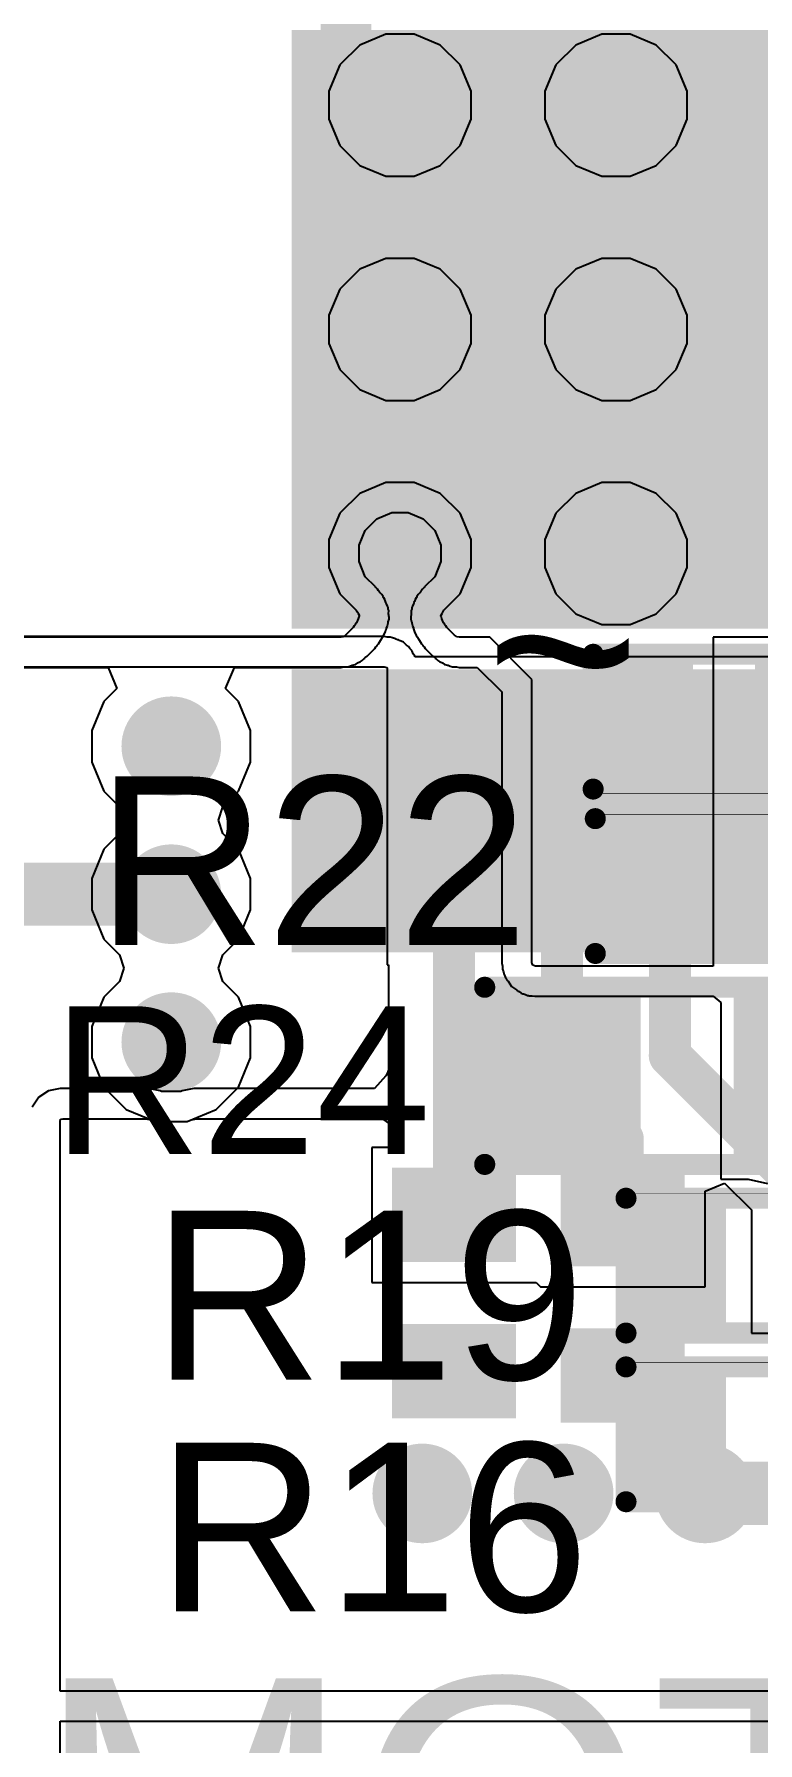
# Model space of a CAD drawing. Header units: millimetres. Extents: x -1.7 to 76.1, y -1.1 to 50.5.
# Drawn here: x 5.08 to 9.44, y 5.31 to 15.6 of the extents above; entities that cross this region are included whole.
import ezdxf

# ---------------------------------------------------------------- set-up
doc = ezdxf.new("R2010")
doc.units = ezdxf.units.MM
for name, color, linetype in [('BottomLayer', 5, 'Continuous'), ('BottomPaste', 16, 'Continuous'), ('BottomSolder', 6, 'Continuous'), ('MultiLayer', 9, 'Continuous'), ('PadHoleLayer', 156, 'Continuous'), ('TopLayer', 1, 'Continuous'), ('TopOverlay', 2, 'Continuous'), ('TopPaste', 8, 'Continuous'), ('TopSolder', 216, 'Continuous'), ('ViaHoleLayer', 16, 'Continuous')]:
    doc.layers.add(name, color=color, linetype=linetype)
doc.styles.add('Arial', font='', dxfattribs={"height": 0.2})
doc.styles.get('Arial').set_extended_font_data('Arial')

# ---------------------------------------------------------------- blocks, each defined once
blk = doc.blocks.new('R___0402_B_144')
at = {"layer": 'BottomLayer'}
for points in [[(-0.241, 0.318), (-0.241, -0.318), (-0.699, -0.318), (-0.699, 0.318)], [(0.699, 0.318), (0.699, -0.318), (0.241, -0.318), (0.241, 0.318)]]:
    blk.add_hatch(color=5, dxfattribs=at).paths.add_polyline_path(points)
at = {"layer": 'BottomPaste'}
for points in [[(-0.241, 0.318), (-0.241, -0.318), (-0.699, -0.318), (-0.699, 0.318)], [(0.699, 0.318), (0.699, -0.318), (0.241, -0.318), (0.241, 0.318)]]:
    blk.add_hatch(color=16, dxfattribs=at).paths.add_polyline_path(points)
at = {"layer": 'BottomSolder'}
for points in [[(-0.186, 0.373), (-0.186, -0.373), (-0.754, -0.373), (-0.754, 0.373)], [(0.754, 0.373), (0.754, -0.373), (0.186, -0.373), (0.186, 0.373)]]:
    blk.add_hatch(color=6, dxfattribs=at).paths.add_polyline_path(points)
blk = doc.blocks.new('R___0402_145')
at = {"layer": 'TopLayer'}
for points in [[(-0.699, -0.318), (-0.699, 0.318), (-0.241, 0.318), (-0.241, -0.318)], [(0.241, -0.318), (0.241, 0.318), (0.699, 0.318), (0.699, -0.318)]]:
    blk.add_hatch(color=1, dxfattribs=at).paths.add_polyline_path(points)
at = {"layer": 'TopPaste'}
for points in [[(-0.699, -0.318), (-0.699, 0.318), (-0.241, 0.318), (-0.241, -0.318)], [(0.241, -0.318), (0.241, 0.318), (0.699, 0.318), (0.699, -0.318)]]:
    blk.add_hatch(color=8, dxfattribs=at).paths.add_polyline_path(points)
at = {"layer": 'TopSolder'}
for points in [[(-0.754, -0.373), (-0.754, 0.373), (-0.186, 0.373), (-0.186, -0.373)], [(0.186, -0.373), (0.186, 0.373), (0.754, 0.373), (0.754, -0.373)]]:
    blk.add_hatch(color=216, dxfattribs=at).paths.add_polyline_path(points)
at = {"layer": 'TopOverlay'}
for points, const_width in [([(0.787, 0.406), (-0.787, 0.406)], 0.127), ([(-0.787, 0.406), (-0.787, -0.406)], 0.127), ([(0.787, 0.406), (0.787, -0.406)], 0.127), ([(0.787, -0.406), (-0.787, -0.406)], 0.127), ([(0.813, -0.432), (-0.813, -0.432)], 0.00323)]:
    blk.add_lwpolyline(points, dxfattribs=dict(at, const_width=const_width))
for points, const_width in [([(-0.819, 0.406, 1), (-0.756, 0.406, 1)], 0.0635), ([(-0.819, 0.406, 1), (-0.756, 0.406, 1)], 0.0635), ([(0.756, 0.406, 1), (0.819, 0.406, 1)], 0.0635), ([(0.756, 0.406, 1), (0.819, 0.406, 1)], 0.0635), ([(-0.819, -0.406, 1), (-0.756, -0.406, 1)], 0.0635), ([(-0.819, -0.406, 1), (-0.756, -0.406, 1)], 0.0635), ([(0.756, -0.406, 1), (0.819, -0.406, 1)], 0.0635), ([(0.756, -0.406, 1), (0.819, -0.406, 1)], 0.0635), ([(-0.814, -0.432, 1), (-0.812, -0.432, 1)], 0.00161), ([(0.812, -0.432, 1), (0.814, -0.432, 1)], 0.00161)]:
    blk.add_lwpolyline(points, format="xyb", close=True, dxfattribs=dict(at, const_width=const_width))
blk = doc.blocks.new('R___0402_B_146')
at = {"layer": 'BottomLayer'}
for points in [[(-0.241, 0.318), (-0.241, -0.318), (-0.699, -0.318), (-0.699, 0.318)], [(0.699, 0.318), (0.699, -0.318), (0.241, -0.318), (0.241, 0.318)]]:
    blk.add_hatch(color=5, dxfattribs=at).paths.add_polyline_path(points)
at = {"layer": 'BottomPaste'}
for points in [[(-0.241, 0.318), (-0.241, -0.318), (-0.699, -0.318), (-0.699, 0.318)], [(0.699, 0.318), (0.699, -0.318), (0.241, -0.318), (0.241, 0.318)]]:
    blk.add_hatch(color=16, dxfattribs=at).paths.add_polyline_path(points)
at = {"layer": 'BottomSolder'}
for points in [[(-0.186, 0.373), (-0.186, -0.373), (-0.754, -0.373), (-0.754, 0.373)], [(0.754, 0.373), (0.754, -0.373), (0.186, -0.373), (0.186, 0.373)]]:
    blk.add_hatch(color=6, dxfattribs=at).paths.add_polyline_path(points)
blk = doc.blocks.new('R___0402_148')
at = {"layer": 'TopLayer'}
for points in [[(-0.699, -0.318), (-0.699, 0.318), (-0.241, 0.318), (-0.241, -0.318)], [(0.241, -0.318), (0.241, 0.318), (0.699, 0.318), (0.699, -0.318)]]:
    blk.add_hatch(color=1, dxfattribs=at).paths.add_polyline_path(points)
at = {"layer": 'TopPaste'}
for points in [[(-0.699, -0.318), (-0.699, 0.318), (-0.241, 0.318), (-0.241, -0.318)], [(0.241, -0.318), (0.241, 0.318), (0.699, 0.318), (0.699, -0.318)]]:
    blk.add_hatch(color=8, dxfattribs=at).paths.add_polyline_path(points)
at = {"layer": 'TopSolder'}
for points in [[(-0.754, -0.373), (-0.754, 0.373), (-0.186, 0.373), (-0.186, -0.373)], [(0.186, -0.373), (0.186, 0.373), (0.754, 0.373), (0.754, -0.373)]]:
    blk.add_hatch(color=216, dxfattribs=at).paths.add_polyline_path(points)
at = {"layer": 'TopOverlay'}
for points, const_width in [([(0.787, 0.406), (-0.787, 0.406)], 0.127), ([(-0.787, 0.406), (-0.787, -0.406)], 0.127), ([(0.787, 0.406), (0.787, -0.406)], 0.127), ([(0.787, -0.406), (-0.787, -0.406)], 0.127), ([(0.813, -0.432), (-0.813, -0.432)], 0.00323)]:
    blk.add_lwpolyline(points, dxfattribs=dict(at, const_width=const_width))
for points, const_width in [([(-0.819, 0.406, 1), (-0.756, 0.406, 1)], 0.0635), ([(-0.819, 0.406, 1), (-0.756, 0.406, 1)], 0.0635), ([(0.756, 0.406, 1), (0.819, 0.406, 1)], 0.0635), ([(0.756, 0.406, 1), (0.819, 0.406, 1)], 0.0635), ([(-0.819, -0.406, 1), (-0.756, -0.406, 1)], 0.0635), ([(-0.819, -0.406, 1), (-0.756, -0.406, 1)], 0.0635), ([(0.756, -0.406, 1), (0.819, -0.406, 1)], 0.0635), ([(0.756, -0.406, 1), (0.819, -0.406, 1)], 0.0635), ([(-0.814, -0.432, 1), (-0.812, -0.432, 1)], 0.00161), ([(0.812, -0.432, 1), (0.814, -0.432, 1)], 0.00161)]:
    blk.add_lwpolyline(points, format="xyb", close=True, dxfattribs=dict(at, const_width=const_width))
blk = doc.blocks.new('R___0402_151')
at = {"layer": 'TopLayer'}
for points in [[(-0.699, -0.318), (-0.699, 0.318), (-0.241, 0.318), (-0.241, -0.318)], [(0.241, -0.318), (0.241, 0.318), (0.699, 0.318), (0.699, -0.318)]]:
    blk.add_hatch(color=1, dxfattribs=at).paths.add_polyline_path(points)
at = {"layer": 'TopPaste'}
for points in [[(-0.699, -0.318), (-0.699, 0.318), (-0.241, 0.318), (-0.241, -0.318)], [(0.241, -0.318), (0.241, 0.318), (0.699, 0.318), (0.699, -0.318)]]:
    blk.add_hatch(color=8, dxfattribs=at).paths.add_polyline_path(points)
at = {"layer": 'TopSolder'}
for points in [[(-0.754, -0.373), (-0.754, 0.373), (-0.186, 0.373), (-0.186, -0.373)], [(0.186, -0.373), (0.186, 0.373), (0.754, 0.373), (0.754, -0.373)]]:
    blk.add_hatch(color=216, dxfattribs=at).paths.add_polyline_path(points)
at = {"layer": 'TopOverlay'}
for points, const_width in [([(-0.787, 0.406), (-0.787, -0.406)], 0.127), ([(0.787, 0.406), (-0.787, 0.406)], 0.127), ([(0.787, 0.406), (0.787, -0.406)], 0.127), ([(0.787, -0.406), (-0.787, -0.406)], 0.127), ([(0.813, -0.432), (-0.813, -0.432)], 0.00323)]:
    blk.add_lwpolyline(points, dxfattribs=dict(at, const_width=const_width))
for points, const_width in [([(-0.819, 0.406, 1), (-0.756, 0.406, 1)], 0.0635), ([(-0.819, 0.406, 1), (-0.756, 0.406, 1)], 0.0635), ([(0.756, 0.406, 1), (0.819, 0.406, 1)], 0.0635), ([(0.756, 0.406, 1), (0.819, 0.406, 1)], 0.0635), ([(-0.819, -0.406, 1), (-0.756, -0.406, 1)], 0.0635), ([(-0.819, -0.406, 1), (-0.756, -0.406, 1)], 0.0635), ([(0.756, -0.406, 1), (0.819, -0.406, 1)], 0.0635), ([(0.756, -0.406, 1), (0.819, -0.406, 1)], 0.0635), ([(-0.814, -0.432, 1), (-0.812, -0.432, 1)], 0.00161), ([(0.812, -0.432, 1), (0.814, -0.432, 1)], 0.00161)]:
    blk.add_lwpolyline(points, format="xyb", close=True, dxfattribs=dict(at, const_width=const_width))
blk = doc.blocks.new('R___0603_153')
at = {"layer": 'TopLayer'}
for points in [[(-0.381, 0.4445), (-0.381, -0.4445), (-1.143, -0.4445), (-1.143, 0.4445)], [(1.143, 0.4445), (1.143, -0.4445), (0.381, -0.4445), (0.381, 0.4445)]]:
    blk.add_hatch(color=1, dxfattribs=at).paths.add_polyline_path(points)
at = {"layer": 'TopPaste'}
for points in [[(-0.381, 0.4445), (-0.381, -0.4445), (-1.143, -0.4445), (-1.143, 0.4445)], [(1.143, 0.4445), (1.143, -0.4445), (0.381, -0.4445), (0.381, 0.4445)]]:
    blk.add_hatch(color=8, dxfattribs=at).paths.add_polyline_path(points)
at = {"layer": 'TopSolder'}
for points in [[(-0.2794, 0.5461), (-0.2794, -0.5461), (-1.2446, -0.5461), (-1.2446, 0.5461)], [(1.2446, 0.5461), (1.2446, -0.5461), (0.2794, -0.5461), (0.2794, 0.5461)]]:
    blk.add_hatch(color=216, dxfattribs=at).paths.add_polyline_path(points)
at = {"layer": 'TopOverlay', "const_width": 0.127}
for points in [[(-1.2192, -0.5334), (-1.2192, 0.5334)], [(-1.2192, 0.5334), (1.2192, 0.5334)], [(1.2192, -0.5334), (1.2192, 0.5334)], [(-1.2192, -0.5334), (1.2192, -0.5334)]]:
    blk.add_lwpolyline(points, dxfattribs=at)
at = {"layer": 'TopOverlay', "const_width": 0.0635}
for points in [[(-1.25095, 0.5334, 1), (-1.18745, 0.5334, 1)], [(-1.25095, 0.5334, 1), (-1.18745, 0.5334, 1)], [(1.18745, 0.5334, 1), (1.25095, 0.5334, 1)], [(1.18745, 0.5334, 1), (1.25095, 0.5334, 1)], [(-1.25095, -0.5334, 1), (-1.18745, -0.5334, 1)], [(-1.25095, -0.5334, 1), (-1.18745, -0.5334, 1)], [(1.18745, -0.5334, 1), (1.25095, -0.5334, 1)], [(1.18745, -0.5334, 1), (1.25095, -0.5334, 1)]]:
    blk.add_lwpolyline(points, format="xyb", close=True, dxfattribs=at)
blk = doc.blocks.new('R___0402_177')
at = {"layer": 'TopLayer'}
for points in [[(-0.699, -0.318), (-0.699, 0.318), (-0.241, 0.318), (-0.241, -0.318)], [(0.241, -0.318), (0.241, 0.318), (0.699, 0.318), (0.699, -0.318)]]:
    blk.add_hatch(color=1, dxfattribs=at).paths.add_polyline_path(points)
at = {"layer": 'TopPaste'}
for points in [[(-0.699, -0.318), (-0.699, 0.318), (-0.241, 0.318), (-0.241, -0.318)], [(0.241, -0.318), (0.241, 0.318), (0.699, 0.318), (0.699, -0.318)]]:
    blk.add_hatch(color=8, dxfattribs=at).paths.add_polyline_path(points)
at = {"layer": 'TopSolder'}
for points in [[(-0.754, -0.373), (-0.754, 0.373), (-0.186, 0.373), (-0.186, -0.373)], [(0.186, -0.373), (0.186, 0.373), (0.754, 0.373), (0.754, -0.373)]]:
    blk.add_hatch(color=216, dxfattribs=at).paths.add_polyline_path(points)
at = {"layer": 'TopOverlay'}
for points, const_width in [([(-0.787, 0.406), (0.787, 0.406)], 0.127), ([(-0.787, -0.406), (-0.787, 0.406)], 0.127), ([(0.787, -0.406), (0.787, 0.406)], 0.127), ([(-0.787, -0.406), (0.787, -0.406)], 0.127), ([(-0.813, -0.432), (0.813, -0.432)], 0.00323)]:
    blk.add_lwpolyline(points, dxfattribs=dict(at, const_width=const_width))
for points, const_width in [([(-0.819, 0.406, 1), (-0.756, 0.406, 1)], 0.0635), ([(-0.819, 0.406, 1), (-0.756, 0.406, 1)], 0.0635), ([(0.756, 0.406, 1), (0.819, 0.406, 1)], 0.0635), ([(0.756, 0.406, 1), (0.819, 0.406, 1)], 0.0635), ([(-0.819, -0.406, 1), (-0.756, -0.406, 1)], 0.0635), ([(-0.819, -0.406, 1), (-0.756, -0.406, 1)], 0.0635), ([(0.756, -0.406, 1), (0.819, -0.406, 1)], 0.0635), ([(0.756, -0.406, 1), (0.819, -0.406, 1)], 0.0635), ([(-0.814, -0.432, 1), (-0.812, -0.432, 1)], 0.00161), ([(0.812, -0.432, 1), (0.814, -0.432, 1)], 0.00161)]:
    blk.add_lwpolyline(points, format="xyb", close=True, dxfattribs=dict(at, const_width=const_width))
blk = doc.blocks.new('HTSSOP_16_B_225')
at = {"layer": 'BottomLayer'}
for points in [[(-3.65, 2.5), (-2.15, 2.5), (-2.15, 2.05), (-3.65, 2.05)], [(-1.7, 2.5), (1.7, 2.5), (1.7, -2.5), (-1.7, -2.5)], [(2.15, 2.5), (3.65, 2.5), (3.65, 2.05), (2.15, 2.05)], [(-3.65, 1.85), (-2.15, 1.85), (-2.15, 1.4), (-3.65, 1.4)], [(2.15, 1.85), (3.65, 1.85), (3.65, 1.4), (2.15, 1.4)], [(-3.65, 1.2), (-2.15, 1.2), (-2.15, 0.75), (-3.65, 0.75)], [(2.15, 1.2), (3.65, 1.2), (3.65, 0.75), (2.15, 0.75)], [(-3.65, 0.55), (-2.15, 0.55), (-2.15, 0.1), (-3.65, 0.1)], [(2.15, 0.55), (3.65, 0.55), (3.65, 0.1), (2.15, 0.1)], [(-3.65, -0.1), (-2.15, -0.1), (-2.15, -0.55), (-3.65, -0.55)], [(2.15, -0.1), (3.65, -0.1), (3.65, -0.55), (2.15, -0.55)], [(-3.65, -0.75), (-2.15, -0.75), (-2.15, -1.2), (-3.65, -1.2)], [(2.15, -0.75), (3.65, -0.75), (3.65, -1.2), (2.15, -1.2)], [(-3.65, -1.4), (-2.15, -1.4), (-2.15, -1.85), (-3.65, -1.85)], [(2.15, -1.4), (3.65, -1.4), (3.65, -1.85), (2.15, -1.85)], [(-3.65, -2.05), (-2.15, -2.05), (-2.15, -2.5), (-3.65, -2.5)], [(2.15, -2.05), (3.65, -2.05), (3.65, -2.5), (2.15, -2.5)]]:
    blk.add_hatch(color=5, dxfattribs=at).paths.add_polyline_path(points)
h = blk.add_hatch(color=5, dxfattribs=at)
edge = h.paths.add_edge_path()
edge.add_arc((-1.35, 1.95), 0.25, 0, 360)
h = blk.add_hatch(color=5, dxfattribs=at)
edge = h.paths.add_edge_path()
edge.add_arc((0, 1.95), 0.25, 0, 360)
h = blk.add_hatch(color=5, dxfattribs=at)
edge = h.paths.add_edge_path()
edge.add_arc((1.35, 1.95), 0.25, 0, 360)
h = blk.add_hatch(color=5, dxfattribs=at)
edge = h.paths.add_edge_path()
edge.add_arc((-1.35, 0.65), 0.25, 0, 360)
h = blk.add_hatch(color=5, dxfattribs=at)
edge = h.paths.add_edge_path()
edge.add_arc((0, 0.65), 0.25, 0, 360)
h = blk.add_hatch(color=5, dxfattribs=at)
edge = h.paths.add_edge_path()
edge.add_arc((1.35, 0.65), 0.25, 0, 360)
h = blk.add_hatch(color=5, dxfattribs=at)
edge = h.paths.add_edge_path()
edge.add_arc((-1.35, -0.65), 0.25, 0, 360)
h = blk.add_hatch(color=5, dxfattribs=at)
edge = h.paths.add_edge_path()
edge.add_arc((0, -0.65), 0.25, 0, 360)
h = blk.add_hatch(color=5, dxfattribs=at)
edge = h.paths.add_edge_path()
edge.add_arc((1.35, -0.65), 0.25, 0, 360)
h = blk.add_hatch(color=5, dxfattribs=at)
edge = h.paths.add_edge_path()
edge.add_arc((-1.35, -1.95), 0.25, 0, 360)
h = blk.add_hatch(color=5, dxfattribs=at)
edge = h.paths.add_edge_path()
edge.add_arc((0, -1.95), 0.25, 0, 360)
h = blk.add_hatch(color=5, dxfattribs=at)
edge = h.paths.add_edge_path()
edge.add_arc((1.35, -1.95), 0.25, 0, 360)
at = {"layer": 'BottomPaste'}
for points in [[(-3.65, 2.5), (-2.15, 2.5), (-2.15, 2.05), (-3.65, 2.05)], [(-1.7, 2.5), (1.7, 2.5), (1.7, -2.5), (-1.7, -2.5)], [(2.15, 2.5), (3.65, 2.5), (3.65, 2.05), (2.15, 2.05)], [(-3.65, 1.85), (-2.15, 1.85), (-2.15, 1.4), (-3.65, 1.4)], [(2.15, 1.85), (3.65, 1.85), (3.65, 1.4), (2.15, 1.4)], [(-3.65, 1.2), (-2.15, 1.2), (-2.15, 0.75), (-3.65, 0.75)], [(2.15, 1.2), (3.65, 1.2), (3.65, 0.75), (2.15, 0.75)], [(-3.65, 0.55), (-2.15, 0.55), (-2.15, 0.1), (-3.65, 0.1)], [(2.15, 0.55), (3.65, 0.55), (3.65, 0.1), (2.15, 0.1)], [(-3.65, -0.1), (-2.15, -0.1), (-2.15, -0.55), (-3.65, -0.55)], [(2.15, -0.1), (3.65, -0.1), (3.65, -0.55), (2.15, -0.55)], [(-3.65, -0.75), (-2.15, -0.75), (-2.15, -1.2), (-3.65, -1.2)], [(2.15, -0.75), (3.65, -0.75), (3.65, -1.2), (2.15, -1.2)], [(-3.65, -1.4), (-2.15, -1.4), (-2.15, -1.85), (-3.65, -1.85)], [(2.15, -1.4), (3.65, -1.4), (3.65, -1.85), (2.15, -1.85)], [(-3.65, -2.05), (-2.15, -2.05), (-2.15, -2.5), (-3.65, -2.5)], [(2.15, -2.05), (3.65, -2.05), (3.65, -2.5), (2.15, -2.5)]]:
    blk.add_hatch(color=16, dxfattribs=at).paths.add_polyline_path(points)
at = {"layer": 'BottomSolder'}
for points in [[(-3.752, 2.602), (-2.048, 2.602), (-2.048, 1.948), (-3.752, 1.948)], [(-1.802, 2.602), (1.802, 2.602), (1.802, -2.602), (-1.802, -2.602)], [(2.048, 2.602), (3.752, 2.602), (3.752, 1.948), (2.048, 1.948)], [(-3.752, 1.952), (-2.048, 1.952), (-2.048, 1.298), (-3.752, 1.298)], [(2.048, 1.952), (3.752, 1.952), (3.752, 1.298), (2.048, 1.298)], [(-3.752, 1.302), (-2.048, 1.302), (-2.048, 0.648), (-3.752, 0.648)], [(2.048, 1.302), (3.752, 1.302), (3.752, 0.648), (2.048, 0.648)], [(-3.752, 0.652), (-2.048, 0.652), (-2.048, -0.002), (-3.752, -0.002)], [(2.048, 0.652), (3.752, 0.652), (3.752, -0.002), (2.048, -0.002)], [(-3.752, 0.002), (-2.048, 0.002), (-2.048, -0.652), (-3.752, -0.652)], [(2.048, 0.002), (3.752, 0.002), (3.752, -0.652), (2.048, -0.652)], [(-3.752, -0.648), (-2.048, -0.648), (-2.048, -1.302), (-3.752, -1.302)], [(2.048, -0.648), (3.752, -0.648), (3.752, -1.302), (2.048, -1.302)], [(-3.752, -1.298), (-2.048, -1.298), (-2.048, -1.952), (-3.752, -1.952)], [(2.048, -1.298), (3.752, -1.298), (3.752, -1.952), (2.048, -1.952)], [(-3.752, -1.948), (-2.048, -1.948), (-2.048, -2.602), (-3.752, -2.602)], [(2.048, -1.948), (3.752, -1.948), (3.752, -2.602), (2.048, -2.602)]]:
    blk.add_hatch(color=6, dxfattribs=at).paths.add_polyline_path(points)
h = blk.add_hatch(color=6, dxfattribs=at)
edge = h.paths.add_edge_path()
edge.add_arc((-1.35, 1.95), 0.352, 0, 360)
h = blk.add_hatch(color=6, dxfattribs=at)
edge = h.paths.add_edge_path()
edge.add_arc((0, 1.95), 0.352, 0, 360)
h = blk.add_hatch(color=6, dxfattribs=at)
edge = h.paths.add_edge_path()
edge.add_arc((1.35, 1.95), 0.352, 0, 360)
h = blk.add_hatch(color=6, dxfattribs=at)
edge = h.paths.add_edge_path()
edge.add_arc((-1.35, 0.65), 0.352, 0, 360)
h = blk.add_hatch(color=6, dxfattribs=at)
edge = h.paths.add_edge_path()
edge.add_arc((0, 0.65), 0.352, 0, 360)
h = blk.add_hatch(color=6, dxfattribs=at)
edge = h.paths.add_edge_path()
edge.add_arc((1.35, 0.65), 0.352, 0, 360)
h = blk.add_hatch(color=6, dxfattribs=at)
edge = h.paths.add_edge_path()
edge.add_arc((-1.35, -0.65), 0.352, 0, 360)
h = blk.add_hatch(color=6, dxfattribs=at)
edge = h.paths.add_edge_path()
edge.add_arc((0, -0.65), 0.352, 0, 360)
h = blk.add_hatch(color=6, dxfattribs=at)
edge = h.paths.add_edge_path()
edge.add_arc((1.35, -0.65), 0.352, 0, 360)
h = blk.add_hatch(color=6, dxfattribs=at)
edge = h.paths.add_edge_path()
edge.add_arc((-1.35, -1.95), 0.352, 0, 360)
h = blk.add_hatch(color=6, dxfattribs=at)
edge = h.paths.add_edge_path()
edge.add_arc((0, -1.95), 0.352, 0, 360)
h = blk.add_hatch(color=6, dxfattribs=at)
edge = h.paths.add_edge_path()
edge.add_arc((1.35, -1.95), 0.352, 0, 360)
at = {"layer": 'MultiLayer'}
h = blk.add_hatch(color=9, dxfattribs=at)
edge = h.paths.add_edge_path()
edge.add_arc((-1.35, 1.95), 0.25, 0, 360)
h = blk.add_hatch(color=9, dxfattribs=at)
edge = h.paths.add_edge_path()
edge.add_arc((0, 1.95), 0.25, 0, 360)
h = blk.add_hatch(color=9, dxfattribs=at)
edge = h.paths.add_edge_path()
edge.add_arc((1.35, 1.95), 0.25, 0, 360)
h = blk.add_hatch(color=9, dxfattribs=at)
edge = h.paths.add_edge_path()
edge.add_arc((-1.35, 0.65), 0.25, 0, 360)
h = blk.add_hatch(color=9, dxfattribs=at)
edge = h.paths.add_edge_path()
edge.add_arc((0, 0.65), 0.25, 0, 360)
h = blk.add_hatch(color=9, dxfattribs=at)
edge = h.paths.add_edge_path()
edge.add_arc((1.35, 0.65), 0.25, 0, 360)
h = blk.add_hatch(color=9, dxfattribs=at)
edge = h.paths.add_edge_path()
edge.add_arc((-1.35, -0.65), 0.25, 0, 360)
h = blk.add_hatch(color=9, dxfattribs=at)
edge = h.paths.add_edge_path()
edge.add_arc((0, -0.65), 0.25, 0, 360)
h = blk.add_hatch(color=9, dxfattribs=at)
edge = h.paths.add_edge_path()
edge.add_arc((1.35, -0.65), 0.25, 0, 360)
h = blk.add_hatch(color=9, dxfattribs=at)
edge = h.paths.add_edge_path()
edge.add_arc((-1.35, -1.95), 0.25, 0, 360)
h = blk.add_hatch(color=9, dxfattribs=at)
edge = h.paths.add_edge_path()
edge.add_arc((0, -1.95), 0.25, 0, 360)
h = blk.add_hatch(color=9, dxfattribs=at)
edge = h.paths.add_edge_path()
edge.add_arc((1.35, -1.95), 0.25, 0, 360)
at = {"layer": 'PadHoleLayer'}
h = blk.add_hatch(color=156, dxfattribs=at)
edge = h.paths.add_edge_path()
edge.add_arc((-1.35, 1.95), 0.15, 0, 360)
h = blk.add_hatch(color=156, dxfattribs=at)
edge = h.paths.add_edge_path()
edge.add_arc((0, 1.95), 0.15, 0, 360)
h = blk.add_hatch(color=156, dxfattribs=at)
edge = h.paths.add_edge_path()
edge.add_arc((1.35, 1.95), 0.15, 0, 360)
h = blk.add_hatch(color=156, dxfattribs=at)
edge = h.paths.add_edge_path()
edge.add_arc((-1.35, 0.65), 0.15, 0, 360)
h = blk.add_hatch(color=156, dxfattribs=at)
edge = h.paths.add_edge_path()
edge.add_arc((0, 0.65), 0.15, 0, 360)
h = blk.add_hatch(color=156, dxfattribs=at)
edge = h.paths.add_edge_path()
edge.add_arc((1.35, 0.65), 0.15, 0, 360)
h = blk.add_hatch(color=156, dxfattribs=at)
edge = h.paths.add_edge_path()
edge.add_arc((-1.35, -0.65), 0.15, 0, 360)
h = blk.add_hatch(color=156, dxfattribs=at)
edge = h.paths.add_edge_path()
edge.add_arc((0, -0.65), 0.15, 0, 360)
h = blk.add_hatch(color=156, dxfattribs=at)
edge = h.paths.add_edge_path()
edge.add_arc((1.35, -0.65), 0.15, 0, 360)
h = blk.add_hatch(color=156, dxfattribs=at)
edge = h.paths.add_edge_path()
edge.add_arc((-1.35, -1.95), 0.15, 0, 360)
h = blk.add_hatch(color=156, dxfattribs=at)
edge = h.paths.add_edge_path()
edge.add_arc((0, -1.95), 0.15, 0, 360)
h = blk.add_hatch(color=156, dxfattribs=at)
edge = h.paths.add_edge_path()
edge.add_arc((1.35, -1.95), 0.15, 0, 360)
at = {"layer": 'TopLayer'}
h = blk.add_hatch(color=1, dxfattribs=at)
edge = h.paths.add_edge_path()
edge.add_arc((-1.35, 1.95), 0.25, 0, 360)
h = blk.add_hatch(color=1, dxfattribs=at)
edge = h.paths.add_edge_path()
edge.add_arc((0, 1.95), 0.25, 0, 360)
h = blk.add_hatch(color=1, dxfattribs=at)
edge = h.paths.add_edge_path()
edge.add_arc((1.35, 1.95), 0.25, 0, 360)
h = blk.add_hatch(color=1, dxfattribs=at)
edge = h.paths.add_edge_path()
edge.add_arc((-1.35, 0.65), 0.25, 0, 360)
h = blk.add_hatch(color=1, dxfattribs=at)
edge = h.paths.add_edge_path()
edge.add_arc((0, 0.65), 0.25, 0, 360)
h = blk.add_hatch(color=1, dxfattribs=at)
edge = h.paths.add_edge_path()
edge.add_arc((1.35, 0.65), 0.25, 0, 360)
h = blk.add_hatch(color=1, dxfattribs=at)
edge = h.paths.add_edge_path()
edge.add_arc((-1.35, -0.65), 0.25, 0, 360)
h = blk.add_hatch(color=1, dxfattribs=at)
edge = h.paths.add_edge_path()
edge.add_arc((0, -0.65), 0.25, 0, 360)
h = blk.add_hatch(color=1, dxfattribs=at)
edge = h.paths.add_edge_path()
edge.add_arc((1.35, -0.65), 0.25, 0, 360)
h = blk.add_hatch(color=1, dxfattribs=at)
edge = h.paths.add_edge_path()
edge.add_arc((-1.35, -1.95), 0.25, 0, 360)
h = blk.add_hatch(color=1, dxfattribs=at)
edge = h.paths.add_edge_path()
edge.add_arc((0, -1.95), 0.25, 0, 360)
h = blk.add_hatch(color=1, dxfattribs=at)
edge = h.paths.add_edge_path()
edge.add_arc((1.35, -1.95), 0.25, 0, 360)
at = {"layer": 'TopSolder'}
h = blk.add_hatch(color=216, dxfattribs=at)
edge = h.paths.add_edge_path()
edge.add_arc((-1.35, 1.95), 0.352, 0, 360)
h = blk.add_hatch(color=216, dxfattribs=at)
edge = h.paths.add_edge_path()
edge.add_arc((0, 1.95), 0.352, 0, 360)
h = blk.add_hatch(color=216, dxfattribs=at)
edge = h.paths.add_edge_path()
edge.add_arc((1.35, 1.95), 0.352, 0, 360)
h = blk.add_hatch(color=216, dxfattribs=at)
edge = h.paths.add_edge_path()
edge.add_arc((-1.35, 0.65), 0.352, 0, 360)
h = blk.add_hatch(color=216, dxfattribs=at)
edge = h.paths.add_edge_path()
edge.add_arc((0, 0.65), 0.352, 0, 360)
h = blk.add_hatch(color=216, dxfattribs=at)
edge = h.paths.add_edge_path()
edge.add_arc((1.35, 0.65), 0.352, 0, 360)
h = blk.add_hatch(color=216, dxfattribs=at)
edge = h.paths.add_edge_path()
edge.add_arc((-1.35, -0.65), 0.352, 0, 360)
h = blk.add_hatch(color=216, dxfattribs=at)
edge = h.paths.add_edge_path()
edge.add_arc((0, -0.65), 0.352, 0, 360)
h = blk.add_hatch(color=216, dxfattribs=at)
edge = h.paths.add_edge_path()
edge.add_arc((1.35, -0.65), 0.352, 0, 360)
h = blk.add_hatch(color=216, dxfattribs=at)
edge = h.paths.add_edge_path()
edge.add_arc((-1.35, -1.95), 0.352, 0, 360)
h = blk.add_hatch(color=216, dxfattribs=at)
edge = h.paths.add_edge_path()
edge.add_arc((0, -1.95), 0.352, 0, 360)
h = blk.add_hatch(color=216, dxfattribs=at)
edge = h.paths.add_edge_path()
edge.add_arc((1.35, -1.95), 0.352, 0, 360)

msp = doc.modelspace()

# ---------------------------------------------------------------- hatches: boundary and pattern name
at = {"layer": 'BottomLayer'}
h = msp.add_hatch(color=5, dxfattribs=at)
edge = h.paths.add_edge_path()
edge.add_arc((5.906, 11.307), 0.3, 0, 360)
h = msp.add_hatch(color=5, dxfattribs=at)
edge = h.paths.add_edge_path()
edge.add_arc((5.906, 10.416), 0.3, 0, 360)
h = msp.add_hatch(color=5, dxfattribs=at)
edge = h.paths.add_edge_path()
edge.add_arc((5.906, 9.525), 0.3, 0, 360)
h = msp.add_hatch(color=5, dxfattribs=at)
edge = h.paths.add_edge_path()
edge.add_arc((7.417, 6.807), 0.3, 0, 360)
h = msp.add_hatch(color=5, dxfattribs=at)
edge = h.paths.add_edge_path()
edge.add_arc((8.268, 6.807), 0.3, 0, 360)
h = msp.add_hatch(color=5, dxfattribs=at)
edge = h.paths.add_edge_path()
edge.add_arc((9.119, 6.807), 0.3, 0, 360)
at = {"layer": 'TopLayer'}
h = msp.add_hatch(color=1, dxfattribs=at)
edge = h.paths.add_edge_path()
edge.add_arc((5.906, 11.307), 0.3, 0, 360)
h = msp.add_hatch(color=1, dxfattribs=at)
edge = h.paths.add_edge_path()
edge.add_arc((5.906, 10.416), 0.3, 0, 360)
h = msp.add_hatch(color=1, dxfattribs=at)
edge = h.paths.add_edge_path()
edge.add_arc((5.906, 9.525), 0.3, 0, 360)
h = msp.add_hatch(color=1, dxfattribs=at)
edge = h.paths.add_edge_path()
edge.add_arc((7.417, 6.807), 0.3, 0, 360)
h = msp.add_hatch(color=1, dxfattribs=at)
edge = h.paths.add_edge_path()
edge.add_arc((8.268, 6.807), 0.3, 0, 360)
h = msp.add_hatch(color=1, dxfattribs=at)
edge = h.paths.add_edge_path()
edge.add_arc((9.119, 6.807), 0.3, 0, 360)
at = {"layer": 'ViaHoleLayer'}
h = msp.add_hatch(color=16, dxfattribs=at)
edge = h.paths.add_edge_path()
edge.add_arc((5.906, 11.307), 0.15, 0, 360)
h = msp.add_hatch(color=16, dxfattribs=at)
edge = h.paths.add_edge_path()
edge.add_arc((5.906, 10.416), 0.15, 0, 360)
h = msp.add_hatch(color=16, dxfattribs=at)
edge = h.paths.add_edge_path()
edge.add_arc((5.906, 9.525), 0.15, 0, 360)
h = msp.add_hatch(color=16, dxfattribs=at)
edge = h.paths.add_edge_path()
edge.add_arc((7.417, 6.807), 0.15, 0, 360)
h = msp.add_hatch(color=16, dxfattribs=at)
edge = h.paths.add_edge_path()
edge.add_arc((8.268, 6.807), 0.15, 0, 360)
h = msp.add_hatch(color=16, dxfattribs=at)
edge = h.paths.add_edge_path()
edge.add_arc((9.119, 6.807), 0.15, 0, 360)

# ---------------------------------------------------------------- linework, layer by layer
at = {"layer": 'BottomLayer'}
for p, q in [((7.187, 11.967), (3.523, 11.967)), ((7.205, 11.963), (7.187, 11.967)), ((7.223, 11.963), (7.205, 11.963)), ((7.238, 11.96), (7.223, 11.963)), ((7.255, 11.953), (7.238, 11.96)), ((7.238, 11.96), (7.238, 11.96)), ((7.238, 11.96), (7.238, 11.96)), ((7.257, 11.953), (7.255, 11.953)), ((7.258, 11.952), (7.257, 11.953)), ((7.268, 11.948), (7.258, 11.952)), ((7.274, 11.947), (7.268, 11.948)), ((7.28, 11.943), (7.274, 11.947)), ((7.304, 11.933), (7.28, 11.943)), ((7.322, 11.915), (7.304, 11.933)), ((7.304, 11.933), (7.304, 11.933)), ((7.304, 11.933), (7.304, 11.933)), ((7.333, 11.908), (7.322, 11.915)), ((7.341, 11.896), (7.333, 11.908)), ((7.354, 11.883), (7.341, 11.896)), ((7.356, 11.88), (7.354, 11.883)), ((7.354, 11.883), (7.354, 11.883)), ((7.354, 11.883), (7.354, 11.883)), ((7.363, 11.864), (7.356, 11.88)), ((7.373, 11.849), (7.363, 11.864)), ((7.373, 11.845), (7.373, 11.849)), ((11.911, 11.845), (7.373, 11.845)), ((3.523, 11.786), (7.187, 11.786)), ((7.187, 11.786), (7.203, 11.782)), ((7.203, 11.782), (7.205, 11.779)), ((7.205, 11.779), (7.205, 9.99)), ((7.205, 9.99), (7.214, 9.99)), ((7.214, 9.99), (7.214, 9.359)), ((7.197, 9.322), (7.13, 9.246)), ((7.208, 9.341), (7.197, 9.322)), ((7.212, 9.353), (7.208, 9.341)), ((7.214, 9.359), (7.212, 9.353)), ((5.108, 9.193), (5.068, 9.134)), ((5.167, 9.232), (5.108, 9.193)), ((5.236, 9.246), (5.167, 9.232)), ((5.769, 9.246), (5.236, 9.246)), ((5.839, 9.232), (5.769, 9.246)), ((5.847, 9.228), (5.839, 9.232)), ((5.964, 9.228), (5.847, 9.228)), ((5.972, 9.232), (5.964, 9.228)), ((6.042, 9.246), (5.972, 9.232)), ((7.13, 9.246), (6.042, 9.246)), ((5.236, 9.046), (5.239, 9.061)), ((5.239, 9.061), (5.254, 9.064)), ((5.254, 9.064), (5.751, 9.064)), ((5.751, 9.064), (5.786, 9.057)), ((5.786, 9.057), (5.81, 9.047)), ((6.001, 9.047), (6.025, 9.057)), ((6.025, 9.057), (6.06, 9.064)), ((6.06, 9.064), (7.13, 9.064)), ((7.13, 9.064), (7.136, 9.066)), ((7.136, 9.066), (7.142, 9.065)), ((7.142, 9.065), (7.166, 9.071)), ((7.166, 9.071), (7.268, 8.999)), ((5.236, 5.617), (5.236, 9.046)), ((5.81, 9.047), (6.001, 9.047)), ((7.268, 8.999), (7.233, 8.89)), ((7.233, 8.89), (7.113, 8.89)), ((7.113, 8.89), (7.113, 8.077)), ((9.119, 8.627), (9.236, 8.676)), ((9.236, 8.676), (9.398, 8.514)), ((9.119, 8.052), (9.119, 8.627)), ((9.398, 8.514), (9.398, 7.772)), ((7.113, 8.077), (8.103, 8.077)), ((8.103, 8.077), (8.128, 8.052)), ((8.128, 8.052), (8.128, 8.052)), ((8.128, 8.052), (9.119, 8.052)), ((9.398, 7.772), (10.56, 7.772)), ((10.453, 5.617), (5.236, 5.617)), ((5.236, 1.524), (5.236, 5.436)), ((5.236, 5.436), (16.281, 5.436))]:
    msp.add_line(p, q, dxfattribs=at)
for points, const_width in [([(6.958, 13.818), (6.958, 16.718)], 0.305), ([(6.958, 13.818), (7.283, 13.818)], 0.305), ([(7.283, 13.818), (8.583, 13.818)], 0.305), ([(8.583, 13.818), (9.233, 13.818)], 0.305), ([(9.233, 13.818), (9.883, 13.818)], 0.305), ([(7.608, 8.484), (7.608, 10.918)], 0.254), ([(8.258, 9.306), (8.258, 10.918)], 0.254), ([(8.908, 9.444), (8.908, 10.918)], 0.254), ([(4.676, 10.416), (5.906, 10.416)], 0.381), ([(8.908, 9.444), (10.02, 8.331)], 0.254), ([(8.258, 9.306), (8.623, 8.941)], 0.254), ([(8.623, 8.458), (8.623, 8.941)], 0.254), ([(9.119, 6.807), (10.02, 6.807)], 0.381)]:
    msp.add_lwpolyline(points, dxfattribs=dict(at, const_width=const_width))
for points, const_width in [([(6.882, 13.818, 1), (7.034, 13.818, 1)], 0.152), ([(6.882, 13.818, 1), (7.034, 13.818, 1)], 0.152), ([(7.207, 13.818, 1), (7.359, 13.818, 1)], 0.152), ([(7.207, 13.818, 1), (7.359, 13.818, 1)], 0.152), ([(8.507, 13.818, 1), (8.659, 13.818, 1)], 0.152), ([(8.507, 13.818, 1), (8.659, 13.818, 1)], 0.152), ([(9.157, 13.818, 1), (9.309, 13.818, 1)], 0.152), ([(9.157, 13.818, 1), (9.309, 13.818, 1)], 0.152), ([(7.544, 10.918, 1), (7.671, 10.918, 1)], 0.127), ([(8.194, 10.918, 1), (8.321, 10.918, 1)], 0.127), ([(8.844, 10.918, 1), (8.971, 10.918, 1)], 0.127), ([(5.81, 10.416, 1), (6.001, 10.416, 1)], 0.191), ([(8.844, 9.444, 1), (8.971, 9.444, 1)], 0.127), ([(8.844, 9.444, 1), (8.971, 9.444, 1)], 0.127), ([(8.194, 9.306, 1), (8.321, 9.306, 1)], 0.127), ([(8.194, 9.306, 1), (8.321, 9.306, 1)], 0.127), ([(8.56, 8.941, 1), (8.687, 8.941, 1)], 0.127), ([(8.56, 8.941, 1), (8.687, 8.941, 1)], 0.127), ([(7.544, 8.484, 1), (7.671, 8.484, 1)], 0.127), ([(8.56, 8.458, 1), (8.687, 8.458, 1)], 0.127), ([(9.023, 6.807, 1), (9.214, 6.807, 1)], 0.191)]:
    msp.add_lwpolyline(points, format="xyb", close=True, dxfattribs=dict(at, const_width=const_width))
at = {"layer": 'TopLayer'}
for p, q in [((7.198, 15.595), (7.041, 15.53)), ((7.368, 15.595), (7.198, 15.595)), ((7.525, 15.53), (7.368, 15.595)), ((8.498, 15.595), (8.341, 15.53)), ((8.668, 15.595), (8.498, 15.595)), ((8.825, 15.53), (8.668, 15.595)), ((7.041, 15.53), (6.92, 15.41)), ((7.646, 15.41), (7.525, 15.53)), ((8.341, 15.53), (8.22, 15.41)), ((8.946, 15.41), (8.825, 15.53)), ((6.92, 15.41), (6.855, 15.253)), ((7.711, 15.253), (7.646, 15.41)), ((8.22, 15.41), (8.155, 15.253)), ((9.011, 15.253), (8.946, 15.41)), ((6.855, 15.253), (6.855, 15.083)), ((7.711, 15.083), (7.711, 15.253)), ((8.155, 15.253), (8.155, 15.083)), ((9.011, 15.083), (9.011, 15.253)), ((6.855, 15.083), (6.92, 14.925)), ((7.646, 14.925), (7.711, 15.083)), ((8.155, 15.083), (8.22, 14.925)), ((8.946, 14.925), (9.011, 15.083)), ((6.92, 14.925), (7.041, 14.805)), ((7.525, 14.805), (7.646, 14.925)), ((8.22, 14.925), (8.341, 14.805)), ((8.825, 14.805), (8.946, 14.925)), ((7.041, 14.805), (7.198, 14.74)), ((7.198, 14.74), (7.368, 14.74)), ((7.368, 14.74), (7.525, 14.805)), ((8.341, 14.805), (8.498, 14.74)), ((8.498, 14.74), (8.668, 14.74)), ((8.668, 14.74), (8.825, 14.805)), ((7.198, 14.245), (7.041, 14.18)), ((7.368, 14.245), (7.198, 14.245)), ((7.525, 14.18), (7.368, 14.245)), ((8.498, 14.245), (8.341, 14.18)), ((8.668, 14.245), (8.498, 14.245)), ((8.825, 14.18), (8.668, 14.245)), ((7.041, 14.18), (6.92, 14.06)), ((7.646, 14.06), (7.525, 14.18)), ((8.341, 14.18), (8.22, 14.06)), ((8.946, 14.06), (8.825, 14.18)), ((6.92, 14.06), (6.855, 13.903)), ((7.711, 13.903), (7.646, 14.06)), ((8.22, 14.06), (8.155, 13.903)), ((9.011, 13.903), (8.946, 14.06)), ((6.855, 13.903), (6.855, 13.733)), ((7.711, 13.733), (7.711, 13.903)), ((8.155, 13.903), (8.155, 13.733)), ((9.011, 13.733), (9.011, 13.903)), ((6.855, 13.733), (6.92, 13.575)), ((7.646, 13.575), (7.711, 13.733)), ((8.155, 13.733), (8.22, 13.575)), ((8.946, 13.575), (9.011, 13.733)), ((6.92, 13.575), (7.041, 13.455)), ((7.525, 13.455), (7.646, 13.575)), ((8.22, 13.575), (8.341, 13.455)), ((8.825, 13.455), (8.946, 13.575)), ((7.041, 13.455), (7.198, 13.39)), ((7.198, 13.39), (7.368, 13.39)), ((7.368, 13.39), (7.525, 13.455)), ((8.341, 13.455), (8.498, 13.39)), ((8.498, 13.39), (8.668, 13.39)), ((8.668, 13.39), (8.825, 13.455)), ((7.198, 12.895), (7.041, 12.83)), ((7.368, 12.895), (7.198, 12.895)), ((7.525, 12.83), (7.368, 12.895)), ((8.498, 12.895), (8.341, 12.83)), ((8.668, 12.895), (8.498, 12.895)), ((8.825, 12.83), (8.668, 12.895)), ((7.041, 12.83), (6.92, 12.71)), ((7.646, 12.71), (7.525, 12.83)), ((8.341, 12.83), (8.22, 12.71)), ((8.946, 12.71), (8.825, 12.83)), ((6.92, 12.71), (6.855, 12.553)), ((7.074, 12.607), (7.143, 12.677)), ((7.143, 12.677), (7.234, 12.714)), ((7.234, 12.714), (7.332, 12.714)), ((7.332, 12.714), (7.423, 12.677)), ((7.423, 12.677), (7.492, 12.607)), ((7.711, 12.553), (7.646, 12.71)), ((8.22, 12.71), (8.155, 12.553)), ((9.011, 12.553), (8.946, 12.71)), ((7.036, 12.517), (7.074, 12.607)), ((7.492, 12.607), (7.529, 12.517)), ((6.855, 12.553), (6.855, 12.383)), ((7.036, 12.419), (7.036, 12.517)), ((7.529, 12.517), (7.529, 12.419)), ((7.711, 12.383), (7.711, 12.553)), ((8.155, 12.553), (8.155, 12.383)), ((9.011, 12.383), (9.011, 12.553)), ((6.855, 12.383), (6.92, 12.225)), ((7.074, 12.328), (7.036, 12.419)), ((7.529, 12.419), (7.492, 12.328)), ((7.646, 12.225), (7.711, 12.383)), ((8.155, 12.383), (8.22, 12.225)), ((8.946, 12.225), (9.011, 12.383)), ((7.135, 12.267), (7.074, 12.328)), ((7.137, 12.264), (7.135, 12.267)), ((7.147, 12.254), (7.137, 12.264)), ((7.154, 12.243), (7.147, 12.254)), ((7.419, 12.254), (7.411, 12.243)), ((7.429, 12.264), (7.419, 12.254)), ((7.431, 12.267), (7.429, 12.264)), ((7.492, 12.328), (7.431, 12.267)), ((6.92, 12.225), (7.006, 12.139)), ((7.157, 12.24), (7.154, 12.243)), ((7.159, 12.236), (7.157, 12.24)), ((7.162, 12.234), (7.159, 12.236)), ((7.164, 12.23), (7.162, 12.234)), ((7.162, 12.234), (7.162, 12.234)), ((7.162, 12.234), (7.162, 12.234)), ((7.174, 12.22), (7.164, 12.23)), ((7.181, 12.208), (7.174, 12.22)), ((7.182, 12.203), (7.181, 12.208)), ((7.185, 12.201), (7.182, 12.203)), ((7.191, 12.19), (7.185, 12.201)), ((7.196, 12.178), (7.191, 12.19)), ((7.198, 12.173), (7.196, 12.178)), ((7.2, 12.169), (7.198, 12.173)), ((7.198, 12.173), (7.198, 12.173)), ((7.198, 12.173), (7.198, 12.173)), ((7.201, 12.165), (7.2, 12.169)), ((7.21, 12.147), (7.201, 12.165)), ((7.211, 12.145), (7.21, 12.147)), ((7.212, 12.133), (7.211, 12.145)), ((7.355, 12.145), (7.354, 12.133)), ((7.356, 12.147), (7.355, 12.145)), ((7.365, 12.165), (7.356, 12.147)), ((7.366, 12.169), (7.365, 12.165)), ((7.367, 12.173), (7.366, 12.169)), ((7.37, 12.178), (7.367, 12.173)), ((7.375, 12.19), (7.37, 12.178)), ((7.381, 12.201), (7.375, 12.19)), ((7.383, 12.203), (7.381, 12.201)), ((7.385, 12.208), (7.383, 12.203)), ((7.392, 12.22), (7.385, 12.208)), ((7.402, 12.23), (7.392, 12.22)), ((7.404, 12.234), (7.402, 12.23)), ((7.406, 12.236), (7.404, 12.234)), ((7.409, 12.24), (7.406, 12.236)), ((7.411, 12.243), (7.409, 12.24)), ((7.559, 12.139), (7.646, 12.225)), ((8.22, 12.225), (8.341, 12.105)), ((8.825, 12.105), (8.946, 12.225)), ((7.006, 12.139), (7.009, 12.136)), ((7.009, 12.136), (7.018, 12.126)), ((7.013, 12.041), (7.011, 12.036)), ((7.02, 12.051), (7.013, 12.041)), ((7.018, 12.126), (7.026, 12.114)), ((7.031, 12.074), (7.02, 12.051)), ((7.026, 12.114), (7.028, 12.111)), ((7.028, 12.111), (7.03, 12.107)), ((7.03, 12.107), (7.036, 12.096)), ((7.034, 12.086), (7.031, 12.074)), ((7.037, 12.091), (7.034, 12.086)), ((7.036, 12.096), (7.037, 12.094)), ((7.037, 12.094), (7.037, 12.091)), ((7.207, 12.031), (7.21, 12.043)), ((7.21, 12.043), (7.211, 12.05)), ((7.211, 12.05), (7.212, 12.053)), ((7.215, 12.124), (7.212, 12.133)), ((7.212, 12.057), (7.217, 12.072)), ((7.212, 12.053), (7.212, 12.057)), ((7.214, 12.104), (7.215, 12.124)), ((7.218, 12.083), (7.214, 12.104)), ((7.217, 12.079), (7.218, 12.083)), ((7.217, 12.074), (7.217, 12.079)), ((7.217, 12.072), (7.217, 12.074)), ((7.351, 12.104), (7.348, 12.083)), ((7.348, 12.083), (7.349, 12.079)), ((7.349, 12.079), (7.349, 12.074)), ((7.349, 12.074), (7.349, 12.072)), ((7.349, 12.072), (7.353, 12.057)), ((7.354, 12.133), (7.35, 12.124)), ((7.35, 12.124), (7.351, 12.104)), ((7.353, 12.057), (7.354, 12.053)), ((7.354, 12.053), (7.355, 12.05)), ((7.355, 12.05), (7.356, 12.043)), ((7.356, 12.043), (7.358, 12.031)), ((7.529, 12.094), (7.53, 12.096)), ((7.529, 12.091), (7.529, 12.094)), ((7.532, 12.086), (7.529, 12.091)), ((7.53, 12.096), (7.536, 12.107)), ((7.534, 12.074), (7.532, 12.086)), ((7.545, 12.051), (7.534, 12.074)), ((7.536, 12.107), (7.538, 12.111)), ((7.538, 12.111), (7.54, 12.114)), ((7.54, 12.114), (7.547, 12.126)), ((7.553, 12.041), (7.545, 12.051)), ((7.547, 12.126), (7.557, 12.136)), ((7.555, 12.036), (7.553, 12.041)), ((7.557, 12.136), (7.559, 12.139)), ((8.341, 12.105), (8.498, 12.04)), ((8.668, 12.04), (8.825, 12.105)), ((6.928, 11.963), (3.693, 11.963)), ((6.942, 11.966), (6.928, 11.963)), ((6.943, 11.966), (6.942, 11.966)), ((6.944, 11.967), (6.943, 11.966)), ((6.955, 11.975), (6.944, 11.967)), ((7, 12.022), (6.955, 11.975)), ((7.007, 12.032), (7, 12.022)), ((7.011, 12.036), (7.007, 12.032)), ((7.159, 11.934), (7.166, 11.943)), ((7.166, 11.943), (7.171, 11.954)), ((7.171, 11.954), (7.175, 11.959)), ((7.175, 11.959), (7.177, 11.964)), ((7.177, 11.964), (7.184, 11.974)), ((7.177, 11.964), (7.177, 11.964)), ((7.184, 11.974), (7.196, 11.997)), ((7.196, 11.997), (7.198, 12.009)), ((7.198, 12.009), (7.201, 12.014)), ((7.201, 12.014), (7.202, 12.02)), ((7.202, 12.02), (7.207, 12.031)), ((7.358, 12.031), (7.364, 12.02)), ((7.364, 12.02), (7.365, 12.014)), ((7.365, 12.014), (7.367, 12.009)), ((7.367, 12.009), (7.37, 11.997)), ((7.37, 11.997), (7.381, 11.974)), ((7.381, 11.974), (7.388, 11.964)), ((7.388, 11.964), (7.388, 11.964)), ((7.388, 11.964), (7.391, 11.959)), ((7.391, 11.959), (7.394, 11.954)), ((7.394, 11.954), (7.4, 11.943)), ((7.4, 11.943), (7.407, 11.934)), ((7.559, 12.032), (7.555, 12.036)), ((7.565, 12.022), (7.559, 12.032)), ((7.61, 11.975), (7.565, 12.022)), ((7.622, 11.967), (7.61, 11.975)), ((7.623, 11.966), (7.622, 11.967)), ((7.624, 11.966), (7.623, 11.966)), ((7.638, 11.963), (7.624, 11.966)), ((7.823, 11.963), (7.638, 11.963)), ((8.077, 11.709), (7.823, 11.963)), ((8.498, 12.04), (8.668, 12.04)), ((9.65, 11.963), (9.169, 11.963)), ((9.169, 11.963), (9.169, 9.982)), ((7.056, 11.824), (7.068, 11.836)), ((7.068, 11.836), (7.071, 11.838)), ((7.071, 11.838), (7.072, 11.839)), ((7.072, 11.84), (7.086, 11.849)), ((7.072, 11.839), (7.072, 11.84)), ((7.086, 11.849), (7.131, 11.896)), ((7.131, 11.896), (7.137, 11.906)), ((7.137, 11.906), (7.141, 11.91)), ((7.137, 11.906), (7.137, 11.906)), ((7.141, 11.91), (7.145, 11.915)), ((7.145, 11.915), (7.153, 11.924)), ((7.153, 11.924), (7.159, 11.934)), ((7.407, 11.934), (7.413, 11.924)), ((7.413, 11.924), (7.421, 11.915)), ((7.421, 11.915), (7.425, 11.91)), ((7.425, 11.91), (7.429, 11.906)), ((7.429, 11.906), (7.429, 11.906)), ((7.429, 11.906), (7.435, 11.896)), ((7.435, 11.896), (7.48, 11.849)), ((7.48, 11.849), (7.494, 11.84)), ((7.494, 11.84), (7.494, 11.839)), ((7.494, 11.839), (7.495, 11.838)), ((7.495, 11.838), (7.498, 11.836)), ((7.498, 11.836), (7.51, 11.824)), ((3.693, 11.782), (5.525, 11.782)), ((5.525, 11.782), (5.578, 11.655)), ((6.233, 11.655), (6.286, 11.782)), ((6.286, 11.782), (6.928, 11.782)), ((6.928, 11.782), (6.944, 11.785)), ((6.944, 11.785), (6.945, 11.785)), ((6.945, 11.785), (6.946, 11.785)), ((6.946, 11.785), (6.95, 11.786)), ((6.95, 11.786), (6.966, 11.786)), ((6.966, 11.786), (6.98, 11.789)), ((6.98, 11.789), (6.994, 11.795)), ((6.994, 11.795), (6.997, 11.796)), ((6.997, 11.796), (7.012, 11.799)), ((6.997, 11.796), (6.997, 11.796)), ((7.012, 11.799), (7.014, 11.8)), ((7.014, 11.8), (7.015, 11.8)), ((7.015, 11.8), (7.028, 11.809)), ((7.028, 11.809), (7.03, 11.811)), ((7.028, 11.809), (7.028, 11.809)), ((7.03, 11.811), (7.044, 11.816)), ((7.044, 11.816), (7.056, 11.824)), ((7.51, 11.824), (7.522, 11.816)), ((7.522, 11.816), (7.535, 11.811)), ((7.535, 11.811), (7.538, 11.809)), ((7.538, 11.809), (7.538, 11.809)), ((7.538, 11.809), (7.551, 11.8)), ((7.551, 11.8), (7.552, 11.8)), ((7.552, 11.8), (7.554, 11.799)), ((7.554, 11.799), (7.568, 11.796)), ((7.568, 11.796), (7.569, 11.796)), ((7.569, 11.796), (7.572, 11.795)), ((7.572, 11.795), (7.585, 11.789)), ((7.585, 11.789), (7.599, 11.786)), ((7.599, 11.786), (7.616, 11.786)), ((7.616, 11.786), (7.62, 11.785)), ((7.62, 11.785), (7.621, 11.785)), ((7.621, 11.785), (7.622, 11.785)), ((7.622, 11.785), (7.638, 11.782)), ((7.638, 11.782), (7.748, 11.782)), ((7.748, 11.782), (7.896, 11.634)), ((5.578, 11.655), (5.5, 11.577)), ((6.311, 11.577), (6.233, 11.655)), ((7.896, 11.634), (7.896, 10)), ((8.077, 10), (8.077, 11.709)), ((5.5, 11.577), (5.428, 11.402)), ((6.383, 11.402), (6.311, 11.577)), ((5.428, 11.402), (5.428, 11.212)), ((6.383, 11.212), (6.383, 11.402)), ((5.428, 11.212), (5.5, 11.036)), ((6.311, 11.036), (6.383, 11.212)), ((5.5, 11.036), (5.595, 10.942)), ((6.216, 10.942), (6.311, 11.036)), ((5.595, 10.942), (5.621, 10.861)), ((6.19, 10.861), (6.216, 10.942)), ((5.621, 10.861), (5.595, 10.781)), ((6.216, 10.781), (6.19, 10.861)), ((5.595, 10.781), (5.5, 10.687)), ((6.311, 10.687), (6.216, 10.781)), ((5.5, 10.687), (5.428, 10.511)), ((6.383, 10.511), (6.311, 10.687)), ((5.428, 10.511), (5.428, 10.321)), ((6.383, 10.321), (6.383, 10.511)), ((5.428, 10.321), (5.5, 10.145)), ((6.311, 10.145), (6.383, 10.321)), ((5.5, 10.145), (5.595, 10.051)), ((6.216, 10.051), (6.311, 10.145)), ((5.595, 10.051), (5.621, 9.97)), ((6.19, 9.97), (6.216, 10.051)), ((7.896, 10), (7.899, 9.983)), ((7.899, 9.983), (7.899, 9.965)), ((8.079, 9.998), (8.077, 10)), ((8.083, 9.988), (8.079, 9.998)), ((8.093, 9.984), (8.083, 9.988)), ((8.095, 9.982), (8.093, 9.984)), ((9.169, 9.982), (8.095, 9.982)), ((8.095, 9.982), (8.095, 9.982)), ((5.595, 9.89), (5.5, 9.796)), ((5.621, 9.97), (5.595, 9.89)), ((6.216, 9.89), (6.19, 9.97)), ((6.311, 9.796), (6.216, 9.89)), ((7.899, 9.965), (7.906, 9.948)), ((7.906, 9.948), (7.91, 9.931)), ((7.91, 9.931), (7.911, 9.928)), ((7.911, 9.928), (7.915, 9.918)), ((7.915, 9.918), (7.924, 9.906)), ((7.924, 9.906), (7.926, 9.899)), ((7.926, 9.899), (7.928, 9.897)), ((7.928, 9.897), (7.933, 9.892)), ((7.933, 9.892), (7.955, 9.86)), ((5.5, 9.796), (5.428, 9.62)), ((6.383, 9.62), (6.311, 9.796)), ((7.955, 9.86), (7.955, 9.86)), ((7.955, 9.86), (7.984, 9.84)), ((7.984, 9.84), (7.987, 9.837)), ((7.987, 9.837), (7.99, 9.835)), ((7.99, 9.835), (7.992, 9.833)), ((7.992, 9.833), (7.994, 9.831)), ((7.994, 9.831), (8.001, 9.829)), ((8.001, 9.829), (8.013, 9.82)), ((8.013, 9.82), (8.023, 9.816)), ((8.023, 9.816), (8.023, 9.816)), ((8.023, 9.816), (8.026, 9.815)), ((8.026, 9.815), (8.039, 9.812)), ((8.039, 9.812), (8.051, 9.806)), ((8.051, 9.806), (8.051, 9.806)), ((8.051, 9.806), (8.056, 9.806)), ((8.056, 9.806), (8.06, 9.804)), ((8.06, 9.804), (8.078, 9.804)), ((8.078, 9.804), (8.095, 9.801)), ((8.095, 9.801), (9.169, 9.801)), ((9.169, 9.801), (9.215, 9.763)), ((9.215, 9.763), (9.215, 8.7)), ((5.428, 9.62), (5.428, 9.43)), ((6.383, 9.43), (6.383, 9.62)), ((5.428, 9.43), (5.5, 9.254)), ((6.311, 9.254), (6.383, 9.43)), ((5.5, 9.254), (5.635, 9.12)), ((6.176, 9.12), (6.311, 9.254)), ((5.635, 9.12), (5.81, 9.047)), ((6.001, 9.047), (6.176, 9.12)), ((5.81, 9.047), (6.001, 9.047)), ((9.215, 8.7), (9.378, 8.7)), ((9.378, 8.7), (9.495, 8.674))]:
    msp.add_line(p, q, dxfattribs=at)

# ---------------------------------------------------------------- block references
for name, p, rotation in [('HTSSOP_16_B_225', (9.233, 13.818), 90), ('R___0402_151', (9.246, 10.465), 180), ('R___0402_B_144', (7.608, 8.014), 270), ('R___0402_B_146', (8.623, 7.988), 270), ('R___0402_148', (9.431, 8.179), 180), ('R___0402_145', (9.431, 7.163), 180)]:
    msp.add_blockref(name, p, dxfattribs=dict(rotation=rotation))
for name, p in [('R___0402_177', (9.233, 11.455)), ('R___0603_153', (9.012, 9.322))]:
    msp.add_blockref(name, p)

# ---------------------------------------------------------------- texts
at = {"layer": 'TopOverlay', "style": 'Arial'}
for s, height, p in [('~', 1.143, (7.798, 11.324)), ('MOTOR 5', 1.651, (5.08, 4.043))]:
    msp.add_text(s, height=height, rotation=360, dxfattribs=at).set_placement(p)
for s, height, p in [('R22', 1.016, (5.453, 10.109)), ('R24', 0.889, (5.19, 8.852)), ('R19', 1.016, (5.792, 7.493)), ('R16', 1.016, (5.817, 6.096))]:
    msp.add_text(s, height=height, dxfattribs=at).set_placement(p)

doc.saveas('drawing.dxf')
